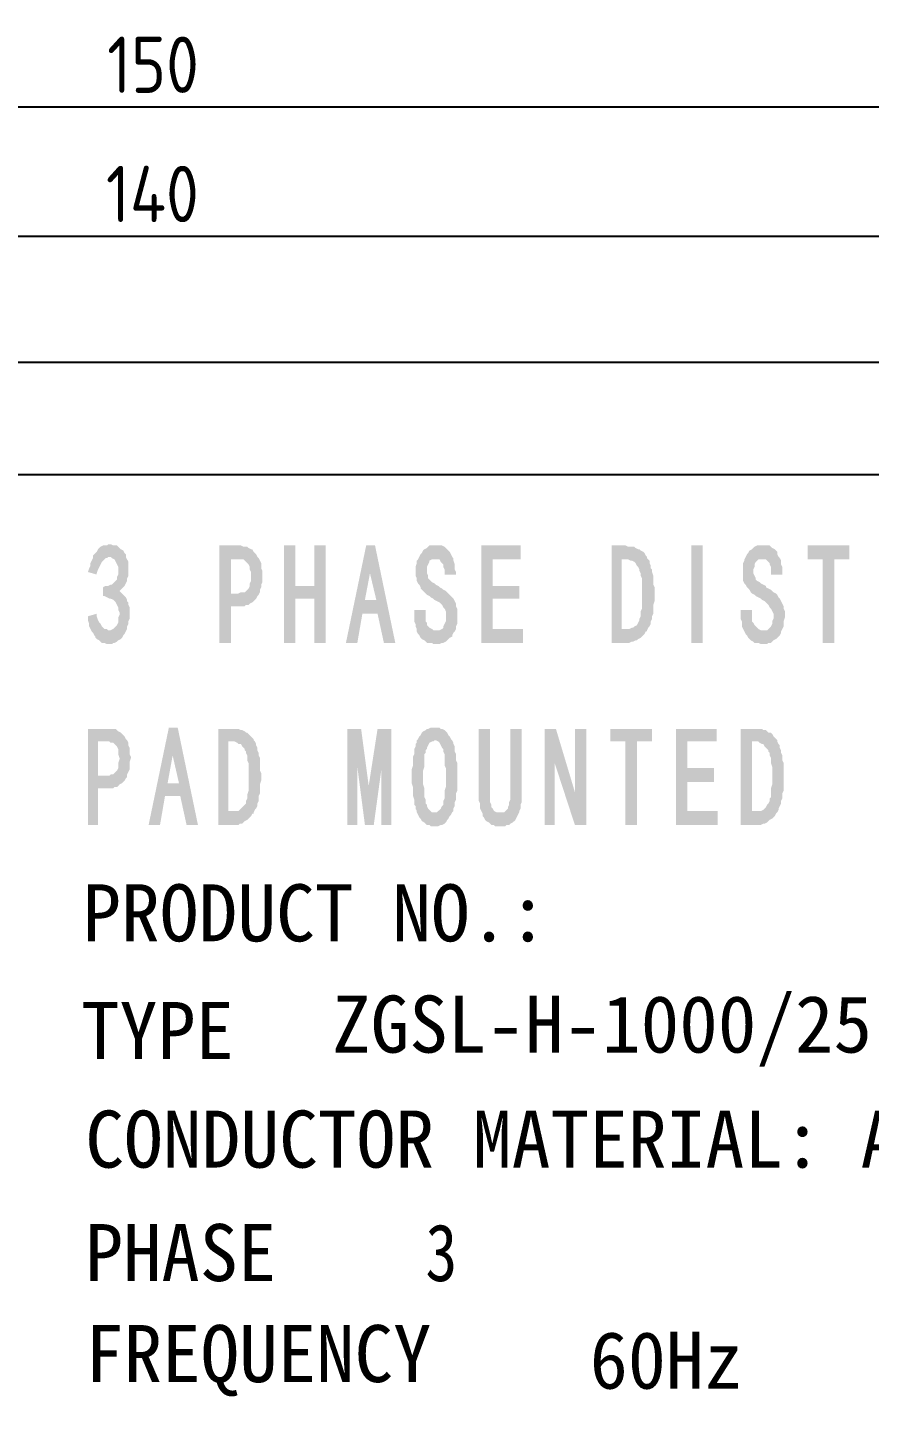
# Model space of a CAD drawing. Header units: millimetres. Extents: x 266108 to 276883, y -181835 to -175175.
# Drawn here: x 276773.8 to 276811.2, y -180663.8 to -180602.1 of the extents above; entities that cross this region are included whole.
import ezdxf

# ---------------------------------------------------------------- set-up
doc = ezdxf.new("R2010")
doc.units = ezdxf.units.MM
doc.header["$LTSCALE"] = 13
doc.layers.add('2', color=3, linetype='Continuous')
doc.layers.add('PDF_Geometry', color=7, linetype='Continuous')
doc.styles.add('PDF FangSong', font='')
doc.styles.get("Standard").update_dxf_attribs({"font": 'gbenor.shx', "bigfont": 'gbcbig.shx'})
doc.styles.get('PDF FangSong').set_extended_font_data('FangSong')
doc.dimstyles.new('ISO-25', dxfattribs={"dimtxt": 2.5, "dimasz": 2.5, "dimexe": 1.25, "dimexo": 0.625, "dimtad": 1, "dimtxsty": 'Standard', "dimcen": 2.5, "dimadec": 0, "dimazin": 0, "dimtfac": 1, "dimtmove": 0, "dimatfit": 3, "dimfxl": 1, "dimarcsym": 0})

# ---------------------------------------------------------------- blocks, each defined once
blk = doc.blocks.new('*D12')
at = {"layer": '2', "color": 0, "linetype": 'Continuous', "lineweight": -2, "transparency": 16777216}
for p, q in [((276709.377, -180618.731), (276709.377, -180610.1)), ((276849.344, -180618.731), (276849.344, -180610.1)), ((276711.877, -180611.35), (276846.844, -180611.35))]:
    blk.add_line(p, q, dxfattribs=at)
at = {"layer": '2', "color": 0, "linetype": 'Continuous', "transparency": 16777216}
for points in [[(276711.877, -180610.933), (276711.877, -180611.767), (276709.377, -180611.35)], [(276846.844, -180610.933), (276846.844, -180611.767), (276849.344, -180611.35)]]:
    blk.add_solid(points, dxfattribs=at)
at = {"layer": 'Defpoints', "color": 0, "linetype": 'Continuous', "transparency": 16777216}
for p in [(276849.344, -180611.35), (276709.377, -180619.356), (276849.344, -180619.356)]:
    blk.add_point(p, dxfattribs=at)
at = {"layer": '2', "color": 0, "linetype": 'Continuous', "transparency": 16777216, "insert": (276779.361, -180609.475), "char_height": 2.5, "attachment_point": 5}
blk.add_mtext('140', dxfattribs=at)
blk = doc.blocks.new('*D13')
at = {"layer": '2', "color": 0, "linetype": 'Continuous', "lineweight": -2, "transparency": 16777216}
for p, q in [((276704.378, -180616.316), (276704.378, -180604.36)), ((276854.399, -180616.316), (276854.399, -180604.36)), ((276706.878, -180605.61), (276851.899, -180605.61))]:
    blk.add_line(p, q, dxfattribs=at)
at = {"layer": '2', "color": 0, "linetype": 'Continuous', "transparency": 16777216}
for points in [[(276706.878, -180605.194), (276706.878, -180606.027), (276704.378, -180605.61)], [(276851.899, -180605.194), (276851.899, -180606.027), (276854.399, -180605.61)]]:
    blk.add_solid(points, dxfattribs=at)
at = {"layer": 'Defpoints', "color": 0, "linetype": 'Continuous', "transparency": 16777216}
for p in [(276854.399, -180605.61), (276704.378, -180616.941), (276854.399, -180616.941)]:
    blk.add_point(p, dxfattribs=at)
at = {"layer": '2', "color": 0, "linetype": 'Continuous', "transparency": 16777216, "insert": (276779.389, -180603.735), "char_height": 2.5, "attachment_point": 5}
blk.add_mtext('150', dxfattribs=at)

msp = doc.modelspace()

# ---------------------------------------------------------------- hatches: boundary and pattern name
at = {"layer": '2', "linetype": 'Continuous', "transparency": 33554559}
for points in [[(276777.395, -180625.029), (276777.339, -180625.085), (276777.226, -180625.085), (276777.17, -180625.085), (276777.058, -180625.141), (276777.002, -180625.197), (276776.946, -180625.254), (276776.889, -180625.366), (276776.833, -180625.422), (276776.777, -180625.478), (276776.721, -180625.534), (276776.721, -180625.647), (276776.665, -180625.759), (276776.609, -180625.871), (276776.609, -180625.984), (276776.552, -180626.096), (276776.496, -180626.265), (276776.889, -180626.377), (276776.889, -180626.321), (276776.946, -180626.152), (276777.002, -180626.04), (276777.058, -180625.928), (276777.114, -180625.815), (276777.17, -180625.759), (276777.226, -180625.703), (276777.283, -180625.647), (276777.339, -180625.647), (276777.395, -180625.591), (276778.181, -180625.591), (276778.181, -180625.478), (276778.125, -180625.422), (276778.069, -180625.31), (276777.957, -180625.254), (276777.9, -180625.197), (276777.844, -180625.141), (276777.788, -180625.085), (276777.676, -180625.085), (276777.62, -180625.085), (276777.507, -180625.029)], [(276778.181, -180625.591), (276777.395, -180625.591), (276777.507, -180625.591), (276777.563, -180625.647), (276777.676, -180625.703), (276777.732, -180625.815), (276777.788, -180625.928), (276777.844, -180626.04), (276777.844, -180626.152), (276777.844, -180626.265), (276777.844, -180626.377), (276777.788, -180626.489), (276777.788, -180626.602), (276777.732, -180626.658), (276777.676, -180626.714), (276777.62, -180626.77), (276777.563, -180626.826), (276777.507, -180626.826), (276777.395, -180626.882), (276777.283, -180626.882), (276777.17, -180626.939), (276777.17, -180627.332), (276777.226, -180627.332), (276777.339, -180627.388), (276777.451, -180627.444), (276777.507, -180627.444), (276777.62, -180627.5), (276777.676, -180627.556), (276777.732, -180627.613), (276777.788, -180627.725), (276777.844, -180627.837), (276777.844, -180627.95), (276777.9, -180628.062), (276777.9, -180628.174), (276777.844, -180628.287), (276777.844, -180628.399), (276777.844, -180628.511), (276777.788, -180628.624), (276777.732, -180628.68), (276777.676, -180628.736), (276777.62, -180628.792), (276777.507, -180628.848), (276777.451, -180628.848), (276776.665, -180628.904), (276776.721, -180628.961), (276776.777, -180629.073), (276776.833, -180629.129), (276776.833, -180629.185), (276776.889, -180629.241), (276777.002, -180629.298), (276777.058, -180629.354), (276777.114, -180629.41), (276777.226, -180629.41), (276777.339, -180629.466), (276777.395, -180629.466), (276777.451, -180629.466), (276777.563, -180629.466), (276777.62, -180629.41), (276777.676, -180629.41), (276777.788, -180629.354), (276777.844, -180629.298), (276777.957, -180629.241), (276778.013, -180629.185), (276778.069, -180629.073), (276778.125, -180629.017), (276778.181, -180628.904), (276778.237, -180628.792), (276778.237, -180628.68), (276778.294, -180628.567), (276778.294, -180628.455), (276778.35, -180628.343), (276778.35, -180628.23), (276778.35, -180628.118), (276778.35, -180627.95), (276778.35, -180627.837), (276778.294, -180627.725), (276778.294, -180627.613), (276778.237, -180627.556), (276778.237, -180627.5), (276778.181, -180627.388), (276778.069, -180627.276), (276778.013, -180627.219), (276777.957, -180627.163), (276777.9, -180627.107), (276778.013, -180626.995), (276778.069, -180626.939), (276778.125, -180626.882), (276778.181, -180626.77), (276778.237, -180626.658), (276778.237, -180626.545), (276778.294, -180626.433), (276778.294, -180626.321), (276778.294, -180626.208), (276778.294, -180626.04), (276778.294, -180625.928), (276778.294, -180625.815), (276778.237, -180625.703)], [(276783.292, -180625.085), (276782.338, -180625.085), (276782.338, -180629.41), (276782.843, -180629.41), (276782.843, -180627.781), (276783.292, -180627.781), (276783.349, -180627.781), (276783.461, -180627.781), (276783.517, -180627.725), (276783.629, -180627.725), (276783.686, -180627.669), (276783.798, -180627.613), (276783.854, -180627.556), (276783.91, -180627.5), (276783.966, -180627.444), (276784.023, -180627.332), (276784.079, -180627.276), (276782.843, -180627.219), (276782.843, -180625.703), (276783.18, -180625.703), (276784.079, -180625.647), (276784.023, -180625.591), (276783.966, -180625.478), (276783.91, -180625.422), (276783.854, -180625.366), (276783.798, -180625.254), (276783.742, -180625.254), (276783.629, -180625.197), (276783.573, -180625.141), (276783.461, -180625.141), (276783.405, -180625.141)], [(276784.079, -180625.647), (276783.18, -180625.703), (276783.292, -180625.703), (276783.405, -180625.703), (276783.461, -180625.759), (276783.517, -180625.815), (276783.573, -180625.871), (276783.629, -180625.928), (276783.686, -180626.04), (276783.686, -180626.152), (276783.742, -180626.265), (276783.742, -180626.433), (276783.742, -180626.489), (276783.742, -180626.658), (276783.686, -180626.77), (276783.686, -180626.882), (276783.629, -180626.995), (276783.573, -180627.051), (276783.517, -180627.107), (276783.461, -180627.163), (276783.405, -180627.163), (276783.292, -180627.163), (276783.18, -180627.219), (276782.843, -180627.219), (276784.079, -180627.276), (276784.135, -180627.163), (276784.135, -180627.051), (276784.191, -180626.939), (276784.191, -180626.826), (276784.247, -180626.714), (276784.247, -180626.545), (276784.247, -180626.433), (276784.247, -180626.377), (276784.247, -180626.208), (276784.191, -180626.096), (276784.191, -180625.984), (276784.191, -180625.871), (276784.135, -180625.759)], [(276785.708, -180625.085), (276785.202, -180625.085), (276785.202, -180629.41), (276785.708, -180629.41), (276785.708, -180627.444), (276786.55, -180627.444), (276785.708, -180626.882)], [(276787.056, -180625.085), (276786.55, -180625.085), (276786.55, -180626.882), (276785.708, -180626.882), (276786.55, -180627.444), (276786.55, -180629.41), (276787.056, -180629.41)], [(276789.246, -180625.085), (276788.853, -180625.085), (276787.954, -180629.41), (276788.46, -180629.41), (276788.684, -180628.118), (276789.358, -180628.118), (276788.797, -180627.5), (276789.021, -180626.321)], [(276789.246, -180625.085), (276789.021, -180626.321), (276789.302, -180627.5), (276788.797, -180627.5), (276789.358, -180628.118), (276789.639, -180629.41), (276790.145, -180629.41)], [(276791.942, -180625.085), (276791.83, -180625.085), (276791.774, -180625.085), (276791.661, -180625.085), (276791.605, -180625.141), (276791.549, -180625.197), (276791.437, -180625.254), (276791.38, -180625.31), (276791.324, -180625.422), (276791.268, -180625.478), (276791.212, -180625.591), (276791.156, -180625.703), (276791.942, -180625.703), (276792.054, -180625.703), (276792.111, -180625.703), (276792.167, -180625.815), (276792.223, -180625.871), (276792.279, -180625.928), (276792.279, -180626.04), (276792.335, -180626.152), (276792.335, -180626.265), (276792.335, -180626.377), (276792.841, -180626.377), (276792.841, -180626.265), (276792.785, -180626.152), (276792.785, -180626.04), (276792.785, -180625.928), (276792.728, -180625.759), (276792.728, -180625.647), (276792.672, -180625.591), (276792.616, -180625.478), (276792.56, -180625.366), (276792.504, -180625.31), (276792.448, -180625.254), (276792.391, -180625.197), (276792.335, -180625.141), (276792.223, -180625.085), (276792.111, -180625.085), (276792.054, -180625.085)], [(276795.705, -180625.085), (276793.964, -180625.085), (276793.964, -180629.41), (276795.818, -180629.41), (276795.818, -180628.792), (276794.47, -180628.792), (276794.47, -180627.444), (276795.649, -180627.444), (276795.649, -180626.882), (276794.47, -180626.882), (276794.47, -180625.703), (276795.705, -180625.703)], [(276800.367, -180625.085), (276799.749, -180625.085), (276799.749, -180629.41), (276800.367, -180629.41), (276800.423, -180629.41), (276800.536, -180629.41), (276800.648, -180629.354), (276800.704, -180629.354), (276800.816, -180629.298), (276800.873, -180629.298), (276800.929, -180629.241), (276801.041, -180629.185), (276801.097, -180629.129), (276801.153, -180629.073), (276801.21, -180629.017), (276801.266, -180628.904), (276801.322, -180628.904), (276801.322, -180628.848), (276800.199, -180628.792), (276800.199, -180625.703), (276800.367, -180625.703), (276801.378, -180625.703), (276801.322, -180625.647), (276801.322, -180625.591), (276801.266, -180625.534), (276801.21, -180625.422), (276801.153, -180625.366), (276801.041, -180625.31), (276800.985, -180625.254), (276800.929, -180625.254), (276800.816, -180625.197), (276800.76, -180625.141), (276800.648, -180625.141), (276800.536, -180625.141), (276800.479, -180625.141)], [(276803.793, -180629.41), (276803.288, -180629.41), (276803.288, -180625.085), (276803.793, -180625.085)], [(276806.433, -180625.085), (276806.377, -180625.085), (276806.265, -180625.085), (276806.208, -180625.085), (276806.096, -180625.141), (276806.04, -180625.197), (276805.984, -180625.254), (276805.871, -180625.31), (276805.815, -180625.422), (276805.759, -180625.478), (276805.703, -180625.591), (276805.647, -180625.703), (276806.433, -180625.703), (276806.545, -180625.703), (276806.602, -180625.703), (276806.714, -180625.815), (276806.77, -180625.871), (276806.77, -180625.928), (276806.826, -180626.04), (276806.826, -180626.152), (276806.826, -180626.265), (276806.826, -180626.377), (276807.332, -180626.377), (276807.332, -180626.265), (276807.332, -180626.152), (276807.332, -180626.04), (276807.276, -180625.928), (276807.276, -180625.759), (276807.219, -180625.647), (276807.163, -180625.591), (276807.107, -180625.478), (276807.107, -180625.366), (276807.051, -180625.31), (276806.995, -180625.254), (276806.882, -180625.197), (276806.826, -180625.141), (276806.77, -180625.085), (276806.658, -180625.085), (276806.545, -180625.085)], [(276810.309, -180625.085), (276808.455, -180625.085), (276808.455, -180625.703), (276809.129, -180625.703), (276809.129, -180629.41), (276809.635, -180629.41), (276809.635, -180625.703), (276810.309, -180625.703)], [(276791.156, -180625.703), (276791.1, -180625.759), (276791.1, -180625.871), (276791.043, -180626.04), (276791.043, -180626.152), (276791.043, -180626.265), (276791.043, -180626.433), (276791.1, -180626.545), (276791.1, -180626.658), (276791.156, -180626.77), (276791.212, -180626.826), (276791.268, -180626.939), (276791.268, -180626.995), (276791.324, -180627.051), (276791.437, -180627.163), (276791.493, -180627.219), (276791.549, -180627.276), (276791.661, -180627.332), (276791.717, -180627.388), (276791.83, -180627.444), (276791.886, -180627.5), (276791.998, -180627.556), (276792.111, -180627.613), (276792.167, -180627.669), (276792.223, -180627.725), (276792.279, -180627.837), (276792.335, -180627.893), (276792.391, -180628.006), (276792.391, -180628.118), (276792.391, -180628.23), (276792.391, -180628.343), (276792.391, -180628.455), (276792.335, -180628.567), (276792.279, -180628.68), (276792.279, -180628.736), (276792.223, -180628.792), (276792.111, -180628.848), (276792.054, -180628.848), (276791.942, -180628.848), (276792.785, -180628.904), (276792.841, -180628.792), (276792.841, -180628.68), (276792.897, -180628.567), (276792.897, -180628.455), (276792.897, -180628.287), (276792.897, -180628.174), (276792.897, -180628.118), (276792.897, -180628.006), (276792.897, -180627.893), (276792.841, -180627.781), (276792.841, -180627.669), (276792.785, -180627.556), (276792.728, -180627.444), (276792.672, -180627.388), (276792.56, -180627.276), (276792.504, -180627.219), (276792.448, -180627.163), (276792.391, -180627.107), (276792.279, -180627.051), (276792.223, -180626.995), (276792.111, -180626.939), (276792.054, -180626.882), (276791.942, -180626.826), (276791.886, -180626.77), (276791.774, -180626.714), (276791.717, -180626.658), (276791.661, -180626.602), (276791.605, -180626.545), (276791.605, -180626.433), (276791.549, -180626.321), (276791.549, -180626.208), (276791.549, -180626.152), (276791.549, -180626.04), (276791.605, -180625.928), (276791.661, -180625.815), (276791.661, -180625.759), (276791.774, -180625.703), (276791.83, -180625.703), (276791.942, -180625.703)], [(276801.378, -180625.703), (276800.367, -180625.703), (276800.423, -180625.703), (276800.479, -180625.703), (276800.592, -180625.759), (276800.648, -180625.759), (276800.76, -180625.815), (276800.816, -180625.871), (276800.873, -180625.984), (276800.929, -180626.04), (276800.985, -180626.152), (276800.985, -180626.208), (276801.041, -180626.321), (276801.041, -180626.433), (276801.097, -180626.545), (276801.097, -180626.658), (276801.097, -180626.826), (276801.097, -180626.939), (276801.097, -180627.107), (276801.097, -180627.276), (276801.097, -180627.332), (276801.097, -180627.444), (276801.097, -180627.613), (276801.097, -180627.781), (276801.097, -180627.893), (276801.041, -180628.006), (276801.041, -180628.118), (276801.041, -180628.23), (276800.985, -180628.343), (276800.985, -180628.399), (276800.929, -180628.511), (276800.873, -180628.624), (276800.76, -180628.68), (276800.704, -180628.736), (276800.648, -180628.736), (276800.536, -180628.792), (276800.479, -180628.792), (276800.367, -180628.792), (276800.199, -180628.792), (276801.322, -180628.848), (276801.378, -180628.736), (276801.434, -180628.68), (276801.49, -180628.567), (276801.49, -180628.455), (276801.547, -180628.343), (276801.547, -180628.23), (276801.603, -180628.118), (276801.603, -180628.006), (276801.603, -180627.837), (276801.603, -180627.725), (276801.659, -180627.556), (276801.659, -180627.444), (276801.659, -180627.276), (276801.659, -180627.107), (276801.659, -180626.939), (276801.603, -180626.826), (276801.603, -180626.658), (276801.603, -180626.545), (276801.603, -180626.433), (276801.547, -180626.265), (276801.547, -180626.152), (276801.49, -180626.096), (276801.49, -180625.984), (276801.434, -180625.871), (276801.434, -180625.759)], [(276805.647, -180625.703), (276805.647, -180625.759), (276805.591, -180625.871), (276805.591, -180626.04), (276805.591, -180626.152), (276805.591, -180626.265), (276805.591, -180626.433), (276805.591, -180626.545), (276805.591, -180626.658), (276805.647, -180626.77), (276805.703, -180626.826), (276805.759, -180626.939), (276805.815, -180626.995), (276805.871, -180627.051), (276805.928, -180627.163), (276805.984, -180627.219), (276806.096, -180627.276), (276806.152, -180627.332), (276806.265, -180627.388), (276806.377, -180627.444), (276806.433, -180627.5), (276806.545, -180627.556), (276806.602, -180627.613), (276806.658, -180627.669), (276806.714, -180627.725), (276806.77, -180627.837), (276806.826, -180627.893), (276806.882, -180628.006), (276806.939, -180628.118), (276806.939, -180628.23), (276806.939, -180628.343), (276806.882, -180628.455), (276806.882, -180628.567), (276806.826, -180628.68), (276806.77, -180628.736), (276806.714, -180628.792), (276806.658, -180628.848), (276806.545, -180628.848), (276806.433, -180628.848), (276807.276, -180628.904), (276807.332, -180628.792), (276807.388, -180628.68), (276807.388, -180628.567), (276807.388, -180628.455), (276807.444, -180628.287), (276807.444, -180628.174), (276807.444, -180628.118), (276807.444, -180628.006), (276807.388, -180627.893), (276807.388, -180627.781), (276807.332, -180627.669), (276807.276, -180627.556), (276807.219, -180627.444), (276807.163, -180627.388), (276807.107, -180627.276), (276807.051, -180627.219), (276806.939, -180627.163), (276806.882, -180627.107), (276806.826, -180627.051), (276806.714, -180626.995), (276806.602, -180626.939), (276806.602, -180626.882), (276806.489, -180626.826), (276806.377, -180626.77), (276806.321, -180626.714), (276806.208, -180626.658), (276806.152, -180626.602), (276806.152, -180626.545), (276806.096, -180626.433), (276806.04, -180626.321), (276806.04, -180626.208), (276806.04, -180626.152), (276806.096, -180626.04), (276806.096, -180625.928), (276806.152, -180625.815), (276806.208, -180625.759), (276806.265, -180625.703), (276806.377, -180625.703), (276806.433, -180625.703)], [(276776.889, -180628.118), (276776.496, -180628.23), (276776.496, -180628.287), (276776.496, -180628.399), (276776.552, -180628.567), (276776.552, -180628.68), (276776.609, -180628.792), (276776.665, -180628.904), (276777.451, -180628.848), (276777.395, -180628.848), (276777.339, -180628.792), (276777.226, -180628.792), (276777.17, -180628.736), (276777.114, -180628.68), (276777.058, -180628.567), (276777.002, -180628.511), (276776.946, -180628.399), (276776.889, -180628.23)], [(276791.493, -180627.95), (276790.987, -180627.95), (276790.987, -180628.174), (276790.987, -180628.343), (276790.987, -180628.455), (276791.043, -180628.567), (276791.043, -180628.68), (276791.1, -180628.792), (276791.1, -180628.904), (276791.156, -180629.017), (276791.212, -180629.073), (276791.268, -180629.185), (276791.324, -180629.241), (276791.437, -180629.298), (276791.493, -180629.354), (276791.549, -180629.41), (276791.661, -180629.41), (276791.774, -180629.41), (276791.83, -180629.466), (276791.942, -180629.466), (276791.998, -180629.466), (276792.111, -180629.466), (276792.223, -180629.41), (276792.279, -180629.41), (276792.391, -180629.354), (276792.448, -180629.298), (276792.504, -180629.241), (276792.56, -180629.185), (276792.672, -180629.129), (276792.672, -180629.073), (276792.728, -180628.961), (276792.785, -180628.904), (276791.942, -180628.848), (276791.83, -180628.848), (276791.774, -180628.792), (276791.661, -180628.736), (276791.605, -180628.68), (276791.549, -180628.624), (276791.549, -180628.511), (276791.493, -180628.455), (276791.493, -180628.287), (276791.493, -180628.174)], [(276805.984, -180627.95), (276805.478, -180627.95), (276805.478, -180628.174), (276805.478, -180628.343), (276805.534, -180628.455), (276805.534, -180628.567), (276805.534, -180628.68), (276805.591, -180628.792), (276805.647, -180628.904), (276805.703, -180629.017), (276805.759, -180629.073), (276805.815, -180629.185), (276805.871, -180629.241), (276805.928, -180629.298), (276806.04, -180629.354), (276806.096, -180629.41), (276806.152, -180629.41), (276806.265, -180629.41), (276806.377, -180629.466), (276806.433, -180629.466), (276806.545, -180629.466), (276806.658, -180629.466), (276806.714, -180629.41), (276806.826, -180629.41), (276806.882, -180629.354), (276806.939, -180629.298), (276807.051, -180629.241), (276807.107, -180629.185), (276807.163, -180629.129), (276807.219, -180629.073), (276807.276, -180628.961), (276807.276, -180628.904), (276806.433, -180628.848), (276806.377, -180628.848), (276806.265, -180628.792), (276806.208, -180628.736), (276806.152, -180628.68), (276806.096, -180628.624), (276806.04, -180628.511), (276805.984, -180628.455), (276805.984, -180628.287), (276805.984, -180628.174)], [(276777.451, -180633.229), (276776.496, -180633.229), (276776.496, -180637.498), (276776.946, -180637.498), (276776.946, -180635.869), (276777.451, -180635.869), (276777.507, -180635.869), (276777.62, -180635.869), (276777.676, -180635.813), (276777.788, -180635.813), (276777.844, -180635.757), (276777.9, -180635.7), (276778.013, -180635.644), (276778.069, -180635.588), (276778.125, -180635.532), (276778.181, -180635.42), (276778.237, -180635.363), (276776.946, -180635.307), (276776.946, -180633.791), (276777.339, -180633.791), (276778.237, -180633.735), (276778.181, -180633.679), (276778.125, -180633.566), (276778.069, -180633.51), (276778.013, -180633.454), (276777.957, -180633.398), (276777.844, -180633.341), (276777.788, -180633.285), (276777.732, -180633.229), (276777.62, -180633.229), (276777.507, -180633.229)], [(276780.484, -180633.173), (276780.091, -180633.173), (276779.192, -180637.498), (276779.698, -180637.498), (276779.922, -180636.206), (276780.596, -180636.206), (276780.035, -180635.644), (276780.259, -180634.409)], [(276780.484, -180633.173), (276780.259, -180634.409), (276780.54, -180635.644), (276780.035, -180635.644), (276780.596, -180636.206), (276780.877, -180637.498), (276781.383, -180637.498)], [(276782.899, -180633.229), (276782.281, -180633.229), (276782.281, -180637.498), (276782.899, -180637.498), (276782.955, -180637.498), (276783.068, -180637.498), (276783.18, -180637.498), (276783.236, -180637.442), (276783.349, -180637.442), (276783.405, -180637.385), (276783.461, -180637.329), (276783.573, -180637.273), (276783.629, -180637.217), (276783.686, -180637.161), (276783.742, -180637.105), (276783.798, -180636.992), (276783.854, -180636.992), (276783.854, -180636.936), (276782.731, -180636.88), (276782.731, -180633.791), (276782.899, -180633.791), (276783.91, -180633.791), (276783.854, -180633.735), (276783.854, -180633.679), (276783.798, -180633.622), (276783.742, -180633.566), (276783.629, -180633.454), (276783.573, -180633.398), (276783.517, -180633.398), (276783.461, -180633.341), (276783.349, -180633.285), (276783.292, -180633.285), (276783.18, -180633.229), (276783.068, -180633.229), (276783.012, -180633.229)], [(276788.628, -180633.229), (276788.01, -180633.229), (276788.01, -180637.498), (276788.46, -180637.498), (276788.46, -180634.914)], [(276788.628, -180633.229), (276788.46, -180634.914), (276788.797, -180637.498), (276788.965, -180635.757)], [(276789.976, -180633.229), (276789.358, -180633.229), (276788.965, -180635.757), (276788.797, -180637.498), (276789.19, -180637.498), (276789.527, -180635.027)], [(276789.976, -180633.229), (276789.527, -180635.027), (276789.527, -180637.498), (276789.976, -180637.498)], [(276791.886, -180633.173), (276791.774, -180633.173), (276791.717, -180633.173), (276791.605, -180633.229), (276791.549, -180633.229), (276791.493, -180633.285), (276791.38, -180633.342), (276791.324, -180633.398), (276791.268, -180633.51), (276791.212, -180633.566), (276791.156, -180633.679), (276791.1, -180633.735), (276791.886, -180633.735), (276791.942, -180633.735), (276792.054, -180633.791), (276792.111, -180633.847), (276792.167, -180633.959), (276792.223, -180634.072), (276792.279, -180634.128), (276792.279, -180634.24), (276792.335, -180634.353), (276792.335, -180634.465), (276792.335, -180634.577), (276792.335, -180634.69), (276792.335, -180634.858), (276792.391, -180634.97), (276792.391, -180635.139), (276792.391, -180635.364), (276792.391, -180635.476), (276792.391, -180635.644), (276792.391, -180635.813), (276792.335, -180635.981), (276792.335, -180636.094), (276792.335, -180636.206), (276792.335, -180636.318), (276792.279, -180636.431), (276792.279, -180636.543), (276792.279, -180636.599), (276792.223, -180636.655), (276792.167, -180636.768), (276792.111, -180636.824), (276792.054, -180636.88), (276791.998, -180636.936), (276791.886, -180636.936), (276792.616, -180637.049), (276792.672, -180636.936), (276792.728, -180636.88), (276792.728, -180636.768), (276792.785, -180636.655), (276792.785, -180636.599), (276792.785, -180636.487), (276792.841, -180636.375), (276792.841, -180636.206), (276792.841, -180636.094), (276792.897, -180635.981), (276792.897, -180635.813), (276792.897, -180635.644), (276792.897, -180635.532), (276792.897, -180635.364), (276792.897, -180635.195), (276792.897, -180635.027), (276792.897, -180634.914), (276792.897, -180634.746), (276792.841, -180634.633), (276792.841, -180634.465), (276792.841, -180634.353), (276792.785, -180634.24), (276792.785, -180634.128), (276792.785, -180634.016), (276792.728, -180633.903), (276792.728, -180633.847), (276792.672, -180633.735), (276792.616, -180633.679), (276792.56, -180633.566), (276792.504, -180633.51), (276792.448, -180633.398), (276792.391, -180633.342), (276792.335, -180633.285), (276792.223, -180633.229), (276792.167, -180633.229), (276792.111, -180633.173), (276791.998, -180633.173)], [(276794.357, -180633.229), (276793.852, -180633.229), (276793.852, -180636.206), (276793.852, -180636.262), (276793.852, -180636.431), (276793.908, -180636.543), (276793.908, -180636.655), (276793.908, -180636.768), (276793.964, -180636.88), (276794.02, -180636.992), (276794.02, -180637.105), (276794.076, -180637.161), (276794.133, -180637.273), (276794.189, -180637.329), (276794.301, -180637.385), (276794.357, -180637.442), (276794.413, -180637.498), (276794.526, -180637.498), (276794.582, -180637.554), (276794.694, -180637.554), (276794.807, -180637.554), (276794.919, -180637.554), (276795.031, -180637.554), (276795.087, -180637.498), (276795.2, -180637.498), (276795.256, -180637.442), (276795.368, -180637.385), (276795.424, -180637.329), (276795.481, -180637.273), (276795.537, -180637.161), (276795.593, -180637.048), (276795.649, -180636.936), (276794.807, -180636.936), (276794.694, -180636.936), (276794.638, -180636.936), (276794.526, -180636.88), (276794.47, -180636.768), (276794.413, -180636.711), (276794.413, -180636.599), (276794.357, -180636.487), (276794.357, -180636.375), (276794.357, -180636.206)], [(276795.761, -180633.229), (276795.256, -180633.229), (276795.256, -180636.206), (276795.256, -180636.375), (276795.2, -180636.487), (276795.2, -180636.599), (276795.144, -180636.711), (276795.144, -180636.768), (276795.031, -180636.88), (276794.975, -180636.936), (276794.919, -180636.936), (276794.807, -180636.936), (276795.649, -180636.936), (276795.649, -180636.88), (276795.705, -180636.768), (276795.705, -180636.599), (276795.761, -180636.487), (276795.761, -180636.375), (276795.761, -180636.206)], [(276797.278, -180633.229), (276796.772, -180633.229), (276796.772, -180637.498), (276797.222, -180637.498), (276797.222, -180634.746)], [(276797.278, -180633.229), (276797.222, -180634.746), (276798.12, -180637.498), (276798.12, -180636.037)], [(276798.626, -180633.229), (276798.12, -180633.229), (276798.12, -180636.037), (276798.12, -180637.498), (276798.626, -180637.498)], [(276801.547, -180633.229), (276799.693, -180633.229), (276799.693, -180633.791), (276800.367, -180633.791), (276800.367, -180637.498), (276800.873, -180637.498), (276800.873, -180633.791), (276801.547, -180633.791)], [(276804.411, -180633.229), (276802.614, -180633.229), (276802.614, -180637.498), (276804.467, -180637.498), (276804.467, -180636.88), (276803.119, -180636.88), (276803.119, -180635.588), (276804.299, -180635.588), (276804.299, -180634.97), (276803.119, -180634.97), (276803.119, -180633.791), (276804.411, -180633.791)], [(276806.096, -180633.229), (276805.478, -180633.229), (276805.478, -180637.498), (276806.096, -180637.498), (276806.208, -180637.498), (276806.265, -180637.498), (276806.377, -180637.498), (276806.489, -180637.442), (276806.545, -180637.442), (276806.658, -180637.385), (276806.714, -180637.329), (276806.77, -180637.273), (276806.882, -180637.217), (276806.939, -180637.161), (276806.995, -180637.105), (276807.051, -180636.992), (276807.107, -180636.936), (276805.984, -180636.88), (276805.984, -180633.791), (276806.096, -180633.791), (276807.107, -180633.791), (276807.107, -180633.735), (276807.051, -180633.679), (276806.995, -180633.622), (276806.939, -180633.566), (276806.882, -180633.454), (276806.826, -180633.398), (276806.714, -180633.398), (276806.658, -180633.341), (276806.602, -180633.285), (276806.489, -180633.285), (276806.433, -180633.229), (276806.321, -180633.229), (276806.208, -180633.229)], [(276778.237, -180633.735), (276777.339, -180633.791), (276777.451, -180633.791), (276777.507, -180633.847), (276777.62, -180633.847), (276777.676, -180633.903), (276777.732, -180633.959), (276777.788, -180634.016), (276777.844, -180634.128), (276777.844, -180634.24), (276777.844, -180634.353), (276777.9, -180634.521), (276777.9, -180634.577), (276777.844, -180634.746), (276777.844, -180634.858), (276777.844, -180634.97), (276777.788, -180635.083), (276777.732, -180635.139), (276777.676, -180635.195), (276777.62, -180635.251), (276777.507, -180635.251), (276777.451, -180635.307), (276777.339, -180635.307), (276776.946, -180635.307), (276778.237, -180635.364), (276778.237, -180635.251), (276778.294, -180635.139), (276778.35, -180635.027), (276778.35, -180634.914), (276778.35, -180634.802), (276778.35, -180634.69), (276778.406, -180634.521), (276778.406, -180634.465), (276778.35, -180634.353), (276778.35, -180634.184), (276778.35, -180634.072), (276778.294, -180633.959), (276778.294, -180633.847)], [(276783.91, -180633.791), (276782.899, -180633.791), (276782.955, -180633.791), (276783.012, -180633.791), (276783.124, -180633.847), (276783.18, -180633.903), (276783.292, -180633.903), (276783.349, -180634.016), (276783.405, -180634.072), (276783.461, -180634.128), (276783.461, -180634.184), (276783.517, -180634.24), (276783.517, -180634.296), (276783.573, -180634.409), (276783.573, -180634.521), (276783.573, -180634.633), (276783.629, -180634.746), (276783.629, -180634.914), (276783.629, -180635.027), (276783.629, -180635.195), (276783.629, -180635.364), (276783.629, -180635.42), (276783.629, -180635.588), (276783.629, -180635.701), (276783.629, -180635.869), (276783.629, -180635.981), (276783.573, -180636.15), (276783.573, -180636.262), (276783.573, -180636.318), (276783.517, -180636.431), (276783.517, -180636.543), (276783.461, -180636.599), (276783.349, -180636.712), (276783.292, -180636.768), (276783.236, -180636.824), (276783.18, -180636.88), (276783.068, -180636.88), (276782.955, -180636.88), (276782.899, -180636.88), (276782.731, -180636.88), (276783.854, -180636.936), (276783.91, -180636.824), (276783.966, -180636.768), (276784.023, -180636.655), (276784.023, -180636.543), (276784.079, -180636.431), (276784.079, -180636.318), (276784.079, -180636.206), (276784.135, -180636.094), (276784.135, -180635.981), (276784.135, -180635.813), (276784.135, -180635.701), (276784.191, -180635.532), (276784.191, -180635.364), (276784.191, -180635.195), (276784.135, -180635.083), (276784.135, -180634.914), (276784.135, -180634.746), (276784.135, -180634.633), (276784.135, -180634.521), (276784.079, -180634.409), (276784.079, -180634.296), (276784.023, -180634.184), (276784.023, -180634.072), (276783.966, -180633.959), (276783.966, -180633.903)], [(276791.1, -180633.735), (276791.1, -180633.847), (276791.043, -180633.903), (276791.043, -180634.016), (276790.987, -180634.128), (276790.987, -180634.24), (276790.987, -180634.353), (276790.931, -180634.465), (276790.931, -180634.577), (276790.931, -180634.746), (276790.931, -180634.858), (276790.875, -180635.027), (276790.875, -180635.195), (276790.875, -180635.364), (276790.875, -180635.532), (276790.875, -180635.644), (276790.931, -180635.813), (276790.931, -180635.981), (276790.931, -180636.094), (276790.931, -180636.206), (276790.987, -180636.375), (276790.987, -180636.487), (276790.987, -180636.599), (276791.043, -180636.655), (276791.043, -180636.768), (276791.1, -180636.88), (276791.1, -180636.936), (276791.156, -180637.049), (276791.212, -180637.161), (276791.268, -180637.217), (276791.324, -180637.329), (276791.437, -180637.386), (276791.493, -180637.442), (276791.549, -180637.498), (276791.661, -180637.498), (276791.717, -180637.554), (276791.83, -180637.554), (276791.886, -180637.554), (276791.998, -180637.554), (276792.054, -180637.554), (276792.167, -180637.498), (276792.223, -180637.498), (276792.335, -180637.442), (276792.391, -180637.386), (276792.448, -180637.273), (276792.504, -180637.217), (276792.56, -180637.105), (276792.616, -180637.049), (276791.886, -180636.936), (276791.83, -180636.936), (276791.774, -180636.936), (276791.717, -180636.88), (276791.605, -180636.768), (276791.549, -180636.655), (276791.549, -180636.599), (276791.493, -180636.543), (276791.493, -180636.431), (276791.493, -180636.375), (276791.437, -180636.262), (276791.437, -180636.15), (276791.437, -180635.981), (276791.437, -180635.869), (276791.38, -180635.701), (276791.38, -180635.532), (276791.38, -180635.364), (276791.38, -180635.251), (276791.38, -180635.083), (276791.437, -180634.914), (276791.437, -180634.746), (276791.437, -180634.633), (276791.437, -180634.465), (276791.437, -180634.353), (276791.493, -180634.296), (276791.493, -180634.184), (276791.549, -180634.128), (276791.549, -180634.072), (276791.605, -180633.959), (276791.661, -180633.847), (276791.774, -180633.791), (276791.83, -180633.791), (276791.886, -180633.735)], [(276807.107, -180633.791), (276806.096, -180633.791), (276806.152, -180633.791), (276806.265, -180633.791), (276806.321, -180633.847), (276806.433, -180633.903), (276806.489, -180633.903), (276806.545, -180634.016), (276806.602, -180634.072), (276806.658, -180634.128), (276806.714, -180634.184), (276806.714, -180634.24), (276806.77, -180634.296), (276806.77, -180634.409), (276806.826, -180634.521), (276806.826, -180634.633), (276806.826, -180634.746), (276806.882, -180634.914), (276806.882, -180635.027), (276806.882, -180635.195), (276806.882, -180635.364), (276806.882, -180635.42), (276806.882, -180635.588), (276806.882, -180635.701), (276806.826, -180635.869), (276806.826, -180635.981), (276806.826, -180636.15), (276806.826, -180636.262), (276806.77, -180636.318), (276806.77, -180636.431), (276806.714, -180636.543), (276806.658, -180636.599), (276806.602, -180636.712), (276806.545, -180636.768), (276806.489, -180636.824), (276806.377, -180636.88), (276806.321, -180636.88), (276806.208, -180636.88), (276806.096, -180636.88), (276805.984, -180636.88), (276807.107, -180636.936), (276807.163, -180636.824), (276807.163, -180636.768), (276807.219, -180636.655), (276807.276, -180636.543), (276807.276, -180636.431), (276807.332, -180636.318), (276807.332, -180636.206), (276807.332, -180636.094), (276807.388, -180635.981), (276807.388, -180635.813), (276807.388, -180635.701), (276807.388, -180635.532), (276807.388, -180635.364), (276807.388, -180635.195), (276807.388, -180635.083), (276807.388, -180634.914), (276807.388, -180634.746), (276807.332, -180634.633), (276807.332, -180634.521), (276807.332, -180634.409), (276807.276, -180634.296), (276807.276, -180634.184), (276807.219, -180634.072), (276807.219, -180633.959), (276807.163, -180633.903)]]:
    msp.add_hatch(color=256, dxfattribs=at).paths.add_polyline_path(points)

# ---------------------------------------------------------------- linework, layer by layer
at = {"layer": 'PDF_Geometry', "lineweight": 25}
for points in [[(276704.378, -180616.941), (276854.399, -180616.941), (276854.399, -180791.956), (276704.378, -180791.956), (276704.378, -180616.941)], [(276716.342, -180621.94), (276842.38, -180621.94)]]:
    msp.add_lwpolyline(points, dxfattribs=at)

# ---------------------------------------------------------------- texts
at = {"layer": '2', "linetype": 'Continuous', "char_height": 2.53409, "attachment_point": 7, "style": 'PDF FangSong'}
for s, insert in [('{\\W0.99786;PRODUCT NO.:}', (276776.248, -180642.708)), ('\\W0.981255;TYPE', (276776.205, -180647.892)), ('{\\W0.9935;ZGSL-H-1000/25}', (276787.34, -180648.225)), ('\\W0.998476;CONDUCTOR MATERIAL: ALUMINUM', (276776.379, -180652.757)), ('\\W0.985228;PHASE', (276776.364, -180657.796)), ('\\W0.824342;3', (276791.482, -180657.796)), ('\\W0.990925;FREQUENCY', (276776.379, -180662.879)), ('\\W0.980805;60Hz', (276798.78, -180662.575))]:
    msp.add_mtext(s, dxfattribs=dict(at, insert=insert))

# ---------------------------------------------------------------- dimensions: what is measured, and where the dimension line sits
at = {"layer": '2', "linetype": 'Continuous'}
for base, p1, p2, picture, middle in [((276854.399, -180605.61), (276704.378, -180616.941), (276854.399, -180616.941), '*D13', (276779.389, -180603.735)), ((276849.344, -180611.35), (276709.377, -180619.356), (276849.344, -180619.356), '*D12', (276779.361, -180609.475))]:
    dim = msp.add_linear_dim(base=base, p1=p1, p2=p2, dimstyle='ISO-25', override={"dimdec": 0}, dxfattribs=at)
    dim.commit()
    dim.dimension.update_dxf_attribs({"geometry": picture, "text_midpoint": middle})

doc.saveas('drawing.dxf')
